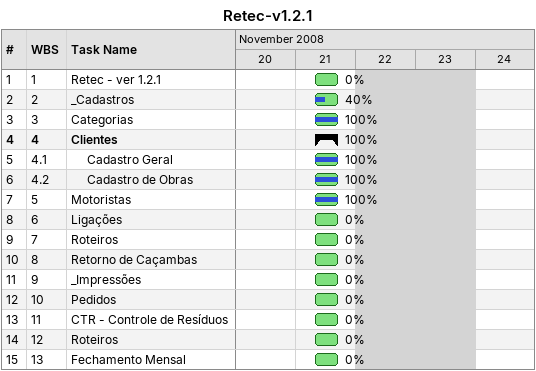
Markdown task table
Retec-v1.2.1

| ID | WBS | Task | Start | Finish | % complete |
|---|---|---|---|---|---|
| 1 | 1 | Retec - ver 1.2.1 | 2008-11-21 | 2008-11-21 | 0 |
| 2 | 2 | _Cadastros | 2008-11-21 | 2008-11-21 | 40 |
| 3 | 3 | Categorias | 2008-11-21 | 2008-11-21 | 100 |
| 4 | 4 | **Clientes** | 2008-11-21 | 2008-11-21 | 100 |
| 5 | 4.1 | Cadastro Geral | 2008-11-21 | 2008-11-21 | 100 |
| 6 | 4.2 | Cadastro de Obras | 2008-11-21 | 2008-11-21 | 100 |
| 7 | 5 | Motoristas | 2008-11-21 | 2008-11-21 | 100 |
| 8 | 6 | Ligações | 2008-11-21 | 2008-11-21 | 0 |
| 9 | 7 | Roteiros | 2008-11-21 | 2008-11-21 | 0 |
| 10 | 8 | Retorno de Caçambas | 2008-11-21 | 2008-11-21 | 0 |
| 11 | 9 | _Impressões | 2008-11-21 | 2008-11-21 | 0 |
| 12 | 10 | Pedidos | 2008-11-21 | 2008-11-21 | 0 |
| 13 | 11 | CTR - Controle de Resíduos | 2008-11-21 | 2008-11-21 | 0 |
| 14 | 12 | Roteiros | 2008-11-21 | 2008-11-21 | 0 |
| 15 | 13 | Fechamento Mensal | 2008-11-21 | 2008-11-21 | 0 |
